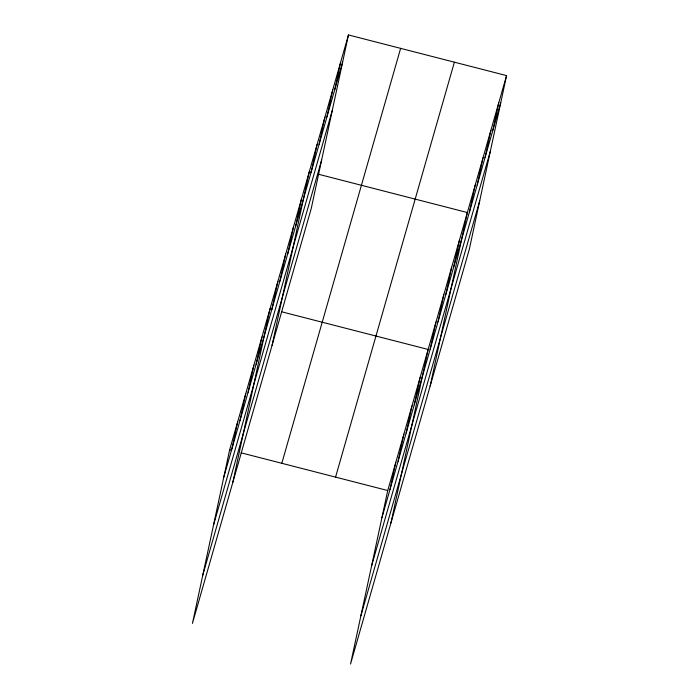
<?xml version="1.0" encoding="UTF-8"?>
<svg xmlns="http://www.w3.org/2000/svg" width="699" height="699" viewBox="0 0 699 699"><rect width="100%" height="100%" fill="white"/><g stroke="black" fill="none" stroke-linecap="round" stroke-linejoin="round"><path stroke-width="1.05" d="M348.46 34.95L229.639 449.876L192.435 623.403L311.256 208.468L348.46 34.95L506.565 75.597L469.361 249.124L350.54 664.05L387.744 490.532L506.565 75.597M231.893 448.837L237.712 421.663M239.975 420.623L245.795 393.45M248.049 392.401L253.877 365.236M256.131 364.188L261.959 337.014M232.837 482.327L270.032 308.801L272.121 309.342M272.051 308.591L277.879 281.417M279.897 281.208L285.716 254.034M287.735 253.816L293.563 226.651M295.581 226.432L301.409 199.259M272.051 345.393L309.246 171.875L311.335 172.417M311.265 171.666L317.093 144.492M319.102 144.274L324.93 117.109M326.949 116.89L332.776 89.717M334.795 89.507L340.614 62.333M389.998 489.483L395.817 462.31M398.081 461.27L403.9 434.096M406.154 433.057L411.982 405.883M414.236 404.843L420.064 377.67M390.942 522.974L428.137 349.456L281.514 311.754M430.156 349.238L435.984 322.064M438.002 321.855L443.821 294.681M445.84 294.471L451.668 267.298M453.686 267.079L459.514 239.914M430.156 386.049L467.351 212.531L318.639 174.287M469.37 212.313L475.198 185.139M477.207 184.929L483.035 157.756M485.054 157.546L490.881 130.372M492.9 130.154L498.719 102.989M223.811 477.05L342.632 62.124M213.457 525.342L332.278 110.416M202.789 575.102L321.61 160.176M281.811 463.297L400.632 48.362M335.564 477.111L454.385 62.185M381.916 517.697L500.737 102.77M371.562 565.998L490.383 151.071M360.894 615.758L479.715 200.823M229.639 449.876L231.727 450.418M241.111 452.83L387.744 490.532"/></g></svg>
